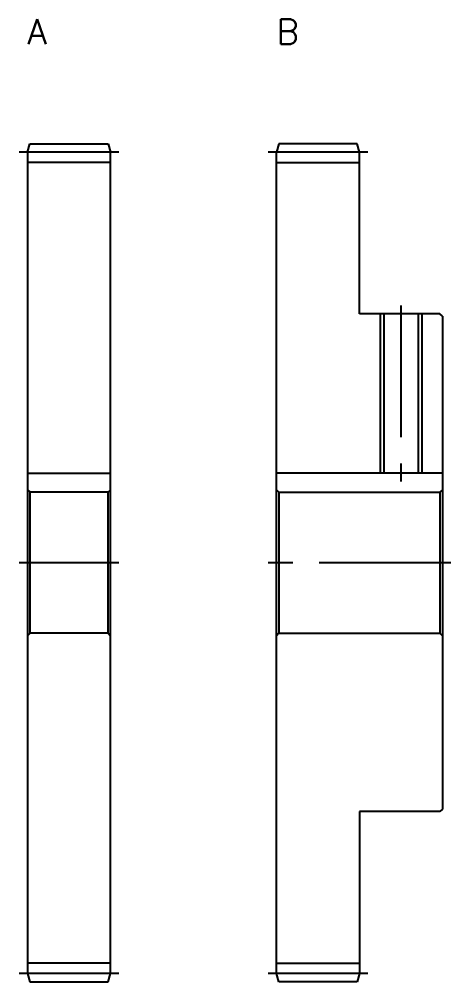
# Model space of a CAD drawing. Extents: x -1 to 172, y -13 to 126.
# Drawn here: x 120 to 172, y 10 to 126 of the extents above; entities that cross this region are included whole.
import ezdxf

# ---------------------------------------------------------------- set-up
doc = ezdxf.new("R2010")
doc.units = 0
doc.header["$LTSCALE"] = 0.5
doc.linetypes.add('CENTER', pattern=[50.8, 31.75, -6.35, 6.35, -6.35])
for name, color, linetype in [('MSM_CENTER', 1, 'CENTER'), ('MSM_CONTINUOUS', 7, 'CONTINUOUS'), ('MSM_NARROW', 5, 'CONTINUOUS'), ('MSM_PART_NUMBER', 7, 'CONTINUOUS')]:
    doc.layers.add(name, color=color, linetype=linetype)
doc.styles.get("Standard").update_dxf_attribs({"font": 'txt.shx', "height": 1, "bigfont": 'bigfont.shx'})

# ---------------------------------------------------------------- blocks, each defined once
blk = doc.blocks.new('*U5')
at = {"layer": 'MSM_PART_NUMBER'}
blk.add_text('A', height=3, dxfattribs=at).set_placement((121, 123))
blk = doc.blocks.new('*U6')
at = {"layer": 'MSM_PART_NUMBER'}
blk.add_text('B', height=3, dxfattribs=at).set_placement((151, 123))

msp = doc.modelspace()

# ---------------------------------------------------------------- linework, layer by layer
at = {"layer": 'MSM_CENTER'}
for p, q in [((132, 110), (120, 110)), ((162, 110), (150, 110)), ((166, 91.5), (166, 70.3)), ((132, 60.5), (120, 60.5)), ((172, 60.5), (150, 60.5)), ((132, 11), (120, 11)), ((162, 11), (150, 11))]:
    msp.add_line(p, q, dxfattribs=at)
at = {"layer": 'MSM_CONTINUOUS'}
for p, q in [((121, 110), (121.27, 111)), ((121.27, 111), (130.73, 111)), ((130.73, 111), (131, 110)), ((151.27, 111), (151, 110)), ((160.73, 111), (151.27, 111)), ((161, 110), (160.73, 111)), ((121, 110), (121, 11)), ((131, 11), (131, 110)), ((151, 11), (151, 110)), ((161, 90.5), (161, 110)), ((131, 108.75), (121, 108.75)), ((151, 108.75), (161, 108.75)), ((170.7, 90.5), (161, 90.5)), ((163.93, 90.5), (163.93, 71.3)), ((168.07, 90.5), (168.07, 71.3)), ((171, 90.2), (170.7, 90.5)), ((171, 90.2), (171, 30.8)), ((121, 71.3), (131, 71.3)), ((171, 71.3), (151, 71.3)), ((121, 69.3), (121.3, 69)), ((121.3, 52), (121.3, 69)), ((130.7, 69), (121.3, 69)), ((130.7, 69), (131, 69.3)), ((130.7, 52), (130.7, 69)), ((151.3, 69), (151, 69.3)), ((151.3, 69), (151.3, 52)), ((151.3, 69), (170.7, 69)), ((171, 69.3), (170.7, 69)), ((170.7, 69), (170.7, 52)), ((121, 51.7), (121.3, 52)), ((130.7, 52), (121.3, 52)), ((130.7, 52), (131, 51.7)), ((151.3, 52), (151, 51.7)), ((151.3, 52), (170.7, 52)), ((171, 51.7), (170.7, 52)), ((161, 30.5), (161, 11)), ((170.7, 30.5), (161, 30.5)), ((171, 30.8), (170.7, 30.5)), ((131, 12.25), (121, 12.25)), ((151, 12.25), (161, 12.25)), ((121, 11), (121.27, 10)), ((130.73, 10), (131, 11)), ((151.27, 10), (151, 11)), ((161, 11), (160.73, 10)), ((121.27, 10), (130.73, 10)), ((160.73, 10), (151.27, 10))]:
    msp.add_line(p, q, dxfattribs=at)
at = {"layer": 'MSM_NARROW'}
for p, q in [((163.5, 90.5), (163.5, 71.3)), ((168.5, 90.5), (168.5, 71.3))]:
    msp.add_line(p, q, dxfattribs=at)

# ---------------------------------------------------------------- block references
at = {"layer": 'MSM_CONTINUOUS'}
for name in ['*U5', '*U6']:
    msp.add_blockref(name, (0, 0), dxfattribs=at)

doc.saveas('drawing.dxf')
